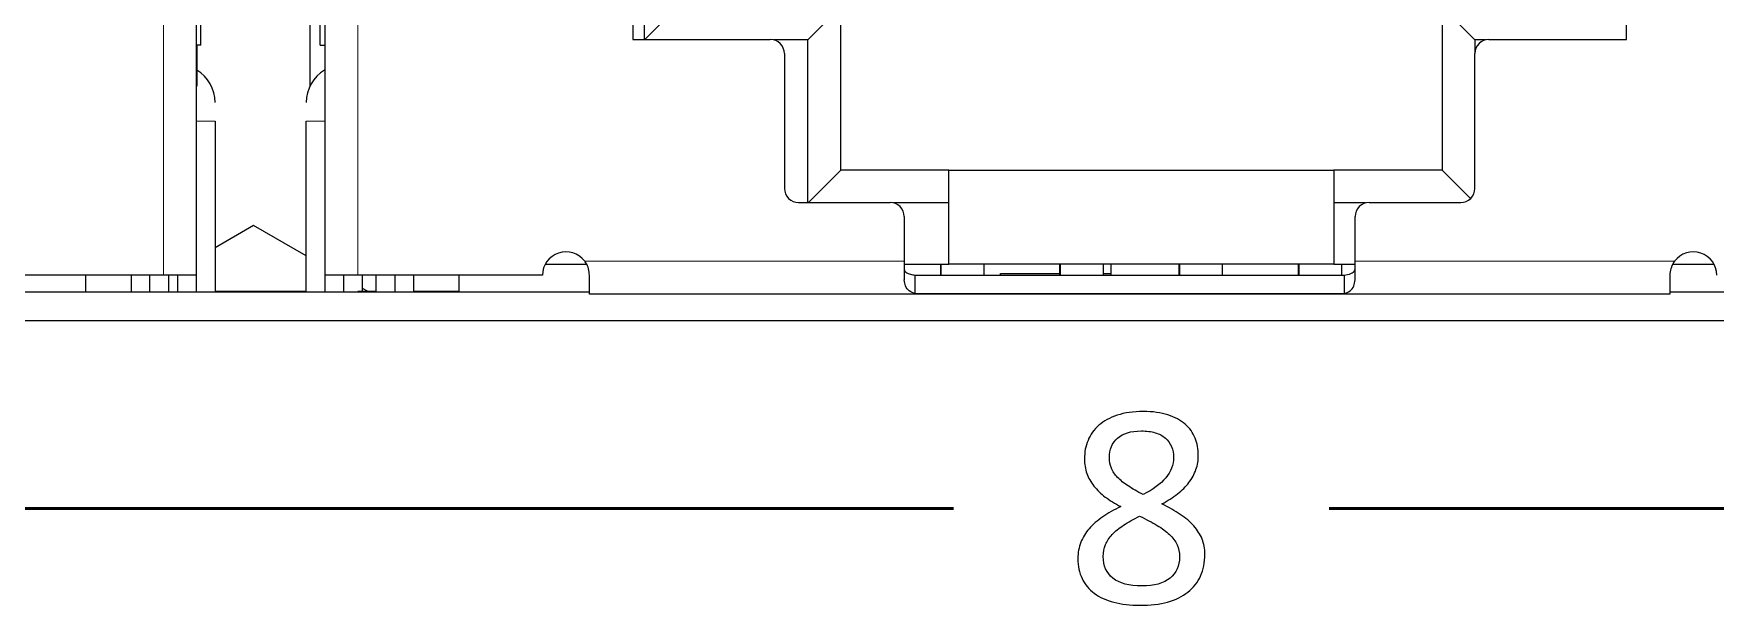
# Model space of a CAD drawing. Extents: x -260425 to 1294666, y -169889 to -2349.
# Drawn here: x 1000947.6 to 1001126.6, y -26643.9 to -26583 of the extents above; entities that cross this region are included whole.
import ezdxf

# ---------------------------------------------------------------- set-up
doc = ezdxf.new("R2010")
doc.units = 0
doc.header["$LTSCALE"] = 100
doc.layers.add('case', color=7, linetype='Continuous')
doc.layers.add('marking', color=7, linetype='Continuous')

# ---------------------------------------------------------------- blocks, each defined once
blk = doc.blocks.new('АТС')
at = {"layer": 'case', "lineweight": 25}
for points in [[(2508.4, -115.71), (2508.4, -115.71), (2508.4, -88.46), (2508.4, -88.46)], [(2521.1, -115.71), (2521.1, -115.71), (2521.1, -88.46), (2521.1, -88.46)], [(2554.35, -93.51), (2554.35, -93.51), (2554.35, -115.11), (2554.35, -115.11)], [(2555.6, -115.11), (2555.6, -115.11), (2555.6, -93.51), (2555.6, -93.51)], [(2660.15, -115.11), (2660.15, -115.11), (2660.15, -93.51), (2660.15, -93.51)], [(2507.9, -95.21), (2507.9, -95.21), (2507.9, -140.21), (2507.9, -140.21)], [(2521.6, -140.21), (2521.6, -140.21), (2521.6, -95.21), (2521.6, -95.21)], [(2520, -101.46), (2520, -101.46), (2520, -120.06), (2520, -120.06)], [(2555.65, -115.11), (2555.65, -115.11), (2559.1, -111.66), (2559.1, -111.66)], [(2573, -115.16), (2573, -115.16), (2576.5, -111.66), (2576.5, -111.66)], [(2576.5, -129.01), (2576.5, -129.01), (2576.5, -111.66), (2576.5, -111.66)], [(2644, -115.16), (2644, -115.16), (2640.5, -111.66), (2640.5, -111.66)], [(2640.5, -111.66), (2640.5, -111.66), (2640.5, -129.01), (2640.5, -129.01)], [(2508.4, -115.71), (2508.4, -115.71), (2507.9, -115.71), (2507.9, -115.71)], [(2508, -120.06), (2508, -120.06), (2508, -115.71), (2508, -115.71)], [(2521.1, -115.71), (2521.1, -115.71), (2521.6, -115.71), (2521.6, -115.71)], [(2554.35, -115.11), (2554.35, -115.11), (2569, -115.11), (2569, -115.11)], [(2573, -115.16), (2573, -115.16), (2569.38, -115.16), (2569.38, -115.16)], [(2573, -132.46), (2573, -132.46), (2573, -115.16), (2573, -115.16)], [(2644, -115.16), (2644, -115.16), (2644, -116.61), (2644, -116.61)], [(2645.12, -115.16), (2645.12, -115.16), (2644, -115.16), (2644, -115.16)], [(2645.5, -115.11), (2645.5, -115.11), (2660.15, -115.11), (2660.15, -115.11)], [(2570.5, -116.61), (2570.5, -116.61), (2570.5, -130.96), (2570.5, -130.96)], [(2644, -130.96), (2644, -130.96), (2644, -116.61), (2644, -116.61)], [(2509.9, -121.81), (2509.9, -120.39), (2509.15, -119.08), (2507.94, -118.36)], [(2521.56, -118.36), (2520.35, -119.09), (2519.6, -120.39), (2519.6, -121.81)], [(2509.9, -123.81), (2509.9, -123.81), (2509.9, -142.01), (2509.9, -142.01)], [(2519.6, -142.01), (2519.6, -142.01), (2519.6, -123.81), (2519.6, -123.81)], [(2573.05, -132.46), (2573.05, -132.46), (2576.5, -129.01), (2576.5, -129.01)], [(2588, -129.01), (2588, -129.01), (2576.5, -129.01), (2576.5, -129.01)], [(2588, -132.51), (2588, -132.51), (2588, -129.01), (2588, -129.01)], [(2588, -129.01), (2588, -129.01), (2629, -129.01), (2629, -129.01)], [(2629, -129.01), (2629, -129.01), (2629, -132.51), (2629, -132.51)], [(2640.5, -129.01), (2640.5, -129.01), (2629, -129.01), (2629, -129.01)], [(2643.53, -132.03), (2643.53, -132.03), (2640.5, -129.01), (2640.5, -129.01)], [(2572, -132.46), (2572, -132.46), (2581.75, -132.46), (2581.75, -132.46)], [(2632.75, -132.46), (2632.75, -132.46), (2642.5, -132.46), (2642.5, -132.46)], [(2588, -132.51), (2588, -132.51), (2582.13, -132.51), (2582.13, -132.51)], [(2583.25, -133.96), (2583.25, -133.96), (2583.25, -138.71), (2583.25, -138.71)], [(2588, -139.01), (2588, -139.01), (2588, -132.51), (2588, -132.51)], [(2629, -132.51), (2629, -132.51), (2629, -139.01), (2629, -139.01)], [(2632.37, -132.51), (2632.37, -132.51), (2629, -132.51), (2629, -132.51)], [(2631.25, -138.71), (2631.25, -138.71), (2631.25, -133.96), (2631.25, -133.96)], [(2514, -134.91), (2514, -134.91), (2509.9, -137.28), (2509.9, -137.28)], [(2519.6, -138.15), (2519.6, -138.15), (2514, -134.91), (2514, -134.91)], [(2545.06, -139.01), (2545.06, -139.01), (2549.42, -139.01), (2549.42, -139.01)], [(2583.25, -138.71), (2583.25, -138.71), (2583.25, -140.71), (2583.25, -140.71)], [(2583.25, -139.01), (2583.25, -139.01), (2588, -139.01), (2588, -139.01)], [(2587.1, -139.01), (2587.1, -139.01), (2587.1, -140.19), (2587.1, -140.19)], [(2587.15, -139.01), (2587.15, -139.01), (2587.15, -140.19), (2587.15, -140.19)], [(2629, -139.01), (2629, -139.01), (2588, -139.01), (2588, -139.01)], [(2591.75, -140.19), (2591.75, -140.19), (2591.75, -139.01), (2591.75, -139.01)], [(2599.8, -139.01), (2599.8, -139.01), (2599.8, -140.19), (2599.8, -140.19)], [(2599.85, -139.01), (2599.85, -139.01), (2599.85, -140.19), (2599.85, -140.19)], [(2604.45, -140.19), (2604.45, -140.19), (2604.45, -139.01), (2604.45, -139.01)], [(2605.25, -139.01), (2605.25, -139.01), (2605.25, -140.19), (2605.25, -140.19)], [(2612.5, -139.01), (2612.5, -139.01), (2612.5, -140.19), (2612.5, -140.19)], [(2612.55, -139.01), (2612.55, -139.01), (2612.55, -140.19), (2612.55, -140.19)], [(2617.15, -140.19), (2617.15, -140.19), (2617.15, -139.01), (2617.15, -139.01)], [(2625.2, -139.01), (2625.2, -139.01), (2625.2, -140.19), (2625.2, -140.19)], [(2625.25, -139.01), (2625.25, -139.01), (2625.25, -140.19), (2625.25, -140.19)], [(2629, -139.01), (2629, -139.01), (2631.25, -139.01), (2631.25, -139.01)], [(2629.85, -140.19), (2629.85, -140.19), (2629.85, -139.01), (2629.85, -139.01)], [(2631.25, -140.71), (2631.25, -140.71), (2631.25, -138.71), (2631.25, -138.71)], [(2665.09, -139.01), (2665.09, -139.01), (2669.44, -139.01), (2669.44, -139.01)], [(2504.4, -140.21), (2504.4, -140.21), (2484.75, -140.21), (2484.75, -140.21)], [(2496.15, -142.01), (2496.15, -142.01), (2496.15, -140.21), (2496.15, -140.21)], [(2500.95, -140.21), (2500.95, -140.21), (2500.95, -142.01), (2500.95, -142.01)], [(2502.95, -142.01), (2502.95, -142.01), (2502.95, -140.21), (2502.95, -140.21)], [(2507.9, -140.21), (2507.9, -140.21), (2504.4, -140.21), (2504.4, -140.21)], [(2504.95, -140.21), (2504.95, -140.21), (2504.95, -142.01), (2504.95, -142.01)], [(2505.9, -140.21), (2505.9, -140.21), (2505.9, -142.01), (2505.9, -142.01)], [(2507.9, -140.21), (2507.9, -140.21), (2507.9, -142.01), (2507.9, -142.01)], [(2525.1, -140.21), (2525.1, -140.21), (2521.6, -140.21), (2521.6, -140.21)], [(2521.6, -142.01), (2521.6, -142.01), (2521.6, -140.21), (2521.6, -140.21)], [(2523.6, -142.01), (2523.6, -142.01), (2523.6, -140.21), (2523.6, -140.21)], [(2544.75, -140.21), (2544.75, -140.21), (2525.1, -140.21), (2525.1, -140.21)], [(2525.6, -142.01), (2525.6, -142.01), (2525.6, -140.21), (2525.6, -140.21)], [(2527.05, -142.01), (2527.05, -142.01), (2527.05, -140.21), (2527.05, -140.21)], [(2529.05, -140.21), (2529.05, -140.21), (2529.05, -142.01), (2529.05, -142.01)], [(2531.05, -142.01), (2531.05, -142.01), (2531.05, -140.21), (2531.05, -140.21)], [(2535.85, -140.21), (2535.85, -140.21), (2535.85, -142.01), (2535.85, -142.01)], [(2549.75, -142.21), (2549.75, -142.21), (2549.75, -140.21), (2549.75, -140.21)], [(2584.42, -142.17), (2584.42, -142.17), (2584.42, -140.19), (2584.42, -140.19)], [(2584.42, -140.19), (2584.42, -140.19), (2630.08, -140.19), (2630.08, -140.19)], [(2593.5, -140.01), (2593.5, -140.01), (2599.8, -140.01), (2599.8, -140.01)], [(2593.5, -140.19), (2593.5, -140.19), (2593.5, -140.01), (2593.5, -140.01)], [(2604.45, -140.01), (2604.45, -140.01), (2605.25, -140.01), (2605.25, -140.01)], [(2630.08, -140.19), (2630.08, -140.19), (2630.08, -142.17), (2630.08, -142.17)], [(2664.75, -140.21), (2664.75, -140.21), (2664.75, -142.21), (2664.75, -142.21)], [(2549.75, -142.01), (2549.75, -142.01), (2479.75, -142.01), (2479.75, -142.01)], [(2509.9, -141.91), (2509.9, -141.91), (2519.6, -141.91), (2519.6, -141.91)], [(2525.1, -141.91), (2525.1, -141.91), (2527.05, -141.91), (2527.05, -141.91)], [(2526.11, -141.91), (2526.11, -141.91), (2525.6, -141.61), (2525.6, -141.61)], [(2531.05, -141.91), (2531.05, -141.91), (2535.85, -141.91), (2535.85, -141.91)], [(2664.75, -142.21), (2664.75, -142.21), (2549.75, -142.21), (2549.75, -142.21)], [(2630.08, -142.17), (2630.08, -142.17), (2584.42, -142.17), (2584.42, -142.17)], [(2730.25, -142.01), (2730.25, -142.01), (2664.75, -142.01), (2664.75, -142.01)], [(1965, -145.01), (1965, -145.01), (3427, -145.01), (3427, -145.01)]]:
    blk.add_open_spline(points, degree=3, dxfattribs=at)
at = {"layer": 'case', "lineweight": 18}
for points in [[(2504.4, -95.21), (2504.4, -95.21), (2504.4, -140.21), (2504.4, -140.21)], [(2525.1, -140.21), (2525.1, -140.21), (2525.1, -95.21), (2525.1, -95.21)], [(2549.25, -138.71), (2549.25, -138.71), (2583.25, -138.71), (2583.25, -138.71)], [(2631.25, -138.71), (2631.25, -138.71), (2665.25, -138.71), (2665.25, -138.71)]]:
    blk.add_open_spline(points, degree=3, dxfattribs=at)
at = {"layer": 'case', "lineweight": 25}
for points, knots in [([(2570.5, -116.61), (2570.5, -116.21), (2570.34, -115.83), (2570.06, -115.55), (2570.06, -115.55), (2569.78, -115.27), (2569.4, -115.11), (2569, -115.11)], [0, 0, 0, 0, 0.333333, 0.333333, 0.333333, 0.333333, 1, 1, 1, 1]), ([(2645.5, -115.11), (2645.1, -115.11), (2644.72, -115.27), (2644.44, -115.55), (2644.44, -115.55), (2644.16, -115.83), (2644, -116.21), (2644, -116.61)], [0, 0, 0, 0, 0.333333, 0.333333, 0.333333, 0.333333, 1, 1, 1, 1]), ([(2570.5, -130.96), (2570.5, -131.35), (2570.66, -131.74), (2570.94, -132.02), (2570.94, -132.02), (2571.22, -132.3), (2571.6, -132.46), (2572, -132.46)], [0, 0, 0, 0, 0.333333, 0.333333, 0.333333, 0.333333, 1, 1, 1, 1]), ([(2583.25, -133.96), (2583.25, -133.56), (2583.09, -133.18), (2582.81, -132.9), (2582.81, -132.9), (2582.53, -132.62), (2582.15, -132.46), (2581.75, -132.46)], [0, 0, 0, 0, 0.333333, 0.333333, 0.333333, 0.333333, 1, 1, 1, 1]), ([(2632.75, -132.46), (2632.35, -132.46), (2631.97, -132.62), (2631.69, -132.9), (2631.69, -132.9), (2631.41, -133.18), (2631.25, -133.56), (2631.25, -133.96)], [0, 0, 0, 0, 0.333333, 0.333333, 0.333333, 0.333333, 1, 1, 1, 1]), ([(2642.5, -132.46), (2642.9, -132.46), (2643.28, -132.3), (2643.56, -132.02), (2643.56, -132.02), (2643.84, -131.74), (2644, -131.35), (2644, -130.96)], [0, 0, 0, 0, 0.333333, 0.333333, 0.333333, 0.333333, 1, 1, 1, 1]), ([(2549.25, -138.71), (2548.6, -137.85), (2547.48, -137.5), (2546.46, -137.84), (2546.46, -137.84), (2545.44, -138.18), (2544.75, -139.13), (2544.75, -140.21)], [0, 0, 0, 0, 0.333333, 0.333333, 0.333333, 0.333333, 1, 1, 1, 1]), ([(2669.75, -140.21), (2669.75, -139.13), (2669.06, -138.18), (2668.04, -137.84), (2668.04, -137.84), (2667.02, -137.5), (2665.9, -137.85), (2665.25, -138.71)], [0, 0, 0, 0, 0.333333, 0.333333, 0.333333, 0.333333, 1, 1, 1, 1]), ([(2549.75, -140.21), (2549.73, -139.98), (2549.72, -139.76), (2549.66, -139.53), (2549.66, -139.53), (2549.6, -139.31), (2549.5, -139.08), (2549.37, -138.88), (2549.37, -138.88), (2549.33, -138.82), (2549.29, -138.76), (2549.25, -138.71)], [0, 0, 0, 0, 0.25, 0.25, 0.25, 0.25, 0.5, 0.5, 0.5, 0.5, 1, 1, 1, 1]), ([(2583.25, -139.56), (2583.26, -139.62), (2583.27, -139.67), (2583.3, -139.72), (2583.3, -139.72), (2583.33, -139.78), (2583.38, -139.83), (2583.43, -139.87), (2583.43, -139.87), (2583.57, -139.98), (2583.74, -140.05), (2583.91, -140.1), (2583.91, -140.1), (2584.08, -140.14), (2584.25, -140.17), (2584.42, -140.19)], [0, 0, 0, 0, 0.2, 0.2, 0.2, 0.2, 0.4, 0.4, 0.4, 0.4, 0.6, 0.6, 0.6, 0.6, 1, 1, 1, 1]), ([(2630.08, -140.19), (2630.33, -140.15), (2630.58, -140.12), (2630.81, -140.02), (2630.81, -140.02), (2630.89, -139.99), (2630.97, -139.95), (2631.04, -139.89), (2631.04, -139.89), (2631.11, -139.84), (2631.18, -139.78), (2631.21, -139.7), (2631.21, -139.7), (2631.23, -139.66), (2631.24, -139.61), (2631.25, -139.56)], [0, 0, 0, 0, 0.2, 0.2, 0.2, 0.2, 0.4, 0.4, 0.4, 0.4, 0.6, 0.6, 0.6, 0.6, 1, 1, 1, 1]), ([(2665.25, -138.71), (2665.12, -138.91), (2664.99, -139.12), (2664.91, -139.34), (2664.91, -139.34), (2664.82, -139.56), (2664.77, -139.79), (2664.76, -140.02), (2664.76, -140.02), (2664.75, -140.08), (2664.75, -140.14), (2664.75, -140.21)], [0, 0, 0, 0, 0.25, 0.25, 0.25, 0.25, 0.5, 0.5, 0.5, 0.5, 1, 1, 1, 1]), ([(2584.42, -142.17), (2584.21, -142.09), (2583.99, -142.01), (2583.79, -141.86), (2583.79, -141.86), (2583.63, -141.74), (2583.48, -141.57), (2583.4, -141.35), (2583.4, -141.35), (2583.32, -141.16), (2583.28, -140.94), (2583.25, -140.71)], [0, 0, 0, 0, 0.25, 0.25, 0.25, 0.25, 0.5, 0.5, 0.5, 0.5, 1, 1, 1, 1]), ([(2630.08, -142.17), (2630.29, -142.09), (2630.51, -142.01), (2630.71, -141.86), (2630.71, -141.86), (2630.87, -141.74), (2631.02, -141.57), (2631.1, -141.35), (2631.1, -141.35), (2631.18, -141.16), (2631.22, -140.93), (2631.25, -140.71)], [0, 0, 0, 0, 0.25, 0.25, 0.25, 0.25, 0.5, 0.5, 0.5, 0.5, 1, 1, 1, 1])]:
    blk.add_open_spline(points, degree=3, knots=knots, dxfattribs=at)
at = {"layer": 'case', "lineweight": 18}
for points in [[(2509.9, -123.81), (2509.87, -123.81), (2509.85, -123.81), (2509.76, -123.81), (2509.76, -123.81), (2509.68, -123.81), (2509.54, -123.81), (2509.36, -123.81), (2509.36, -123.81), (2509.19, -123.81), (2508.98, -123.81), (2508.73, -123.81), (2508.73, -123.81), (2508.48, -123.81), (2508.19, -123.81), (2507.9, -123.81)], [(2521.6, -123.81), (2521.31, -123.81), (2521.02, -123.81), (2520.77, -123.81), (2520.77, -123.81), (2520.52, -123.81), (2520.31, -123.81), (2520.14, -123.81), (2520.14, -123.81), (2519.96, -123.81), (2519.82, -123.81), (2519.74, -123.81), (2519.74, -123.81), (2519.65, -123.81), (2519.63, -123.81), (2519.6, -123.81)]]:
    blk.add_open_spline(points, degree=3, knots=[0, 0, 0, 0, 0.2, 0.2, 0.2, 0.2, 0.4, 0.4, 0.4, 0.4, 0.6, 0.6, 0.6, 0.6, 1, 1, 1, 1], dxfattribs=at)
at = {"layer": 'marking'}
for points, knots in [([(2615.26, -169.91), (2615.26, -170.78), (2615.11, -171.55), (2614.8, -172.23), (2614.8, -172.23), (2614.49, -172.91), (2614.04, -173.48), (2613.46, -173.94), (2613.46, -173.94), (2612.87, -174.4), (2612.15, -174.76), (2611.29, -175), (2611.29, -175), (2610.43, -175.23), (2609.45, -175.35), (2608.35, -175.35), (2608.35, -175.35), (2607.31, -175.35), (2606.38, -175.24), (2605.57, -175.02), (2605.57, -175.02), (2604.75, -174.81), (2604.06, -174.49), (2603.49, -174.07), (2603.49, -174.07), (2602.92, -173.64), (2602.49, -173.12), (2602.19, -172.5), (2602.19, -172.5), (2601.89, -171.88), (2601.74, -171.17), (2601.74, -170.38), (2601.74, -170.38), (2601.74, -169.75), (2601.84, -169.17), (2602.05, -168.64), (2602.05, -168.64), (2602.26, -168.12), (2602.55, -167.63), (2602.94, -167.19), (2602.94, -167.19), (2603.33, -166.74), (2603.81, -166.32), (2604.38, -165.94), (2604.38, -165.94), (2604.94, -165.55), (2605.59, -165.18), (2606.3, -164.83), (2606.3, -164.83), (2605.68, -164.51), (2605.13, -164.18), (2604.66, -163.82), (2604.66, -163.82), (2604.18, -163.46), (2603.77, -163.07), (2603.45, -162.66), (2603.45, -162.66), (2603.11, -162.23), (2602.86, -161.79), (2602.69, -161.31), (2602.69, -161.31), (2602.52, -160.84), (2602.44, -160.32), (2602.44, -159.76), (2602.44, -159.76), (2602.44, -159.06), (2602.56, -158.4), (2602.82, -157.79), (2602.82, -157.79), (2603.07, -157.17), (2603.45, -156.64), (2603.97, -156.18), (2603.97, -156.18), (2604.48, -155.73), (2605.13, -155.37), (2605.92, -155.11), (2605.92, -155.11), (2606.71, -154.85), (2607.64, -154.71), (2608.7, -154.71), (2608.7, -154.71), (2609.71, -154.71), (2610.59, -154.84), (2611.33, -155.08), (2611.33, -155.08), (2612.07, -155.32), (2612.68, -155.65), (2613.16, -156.07), (2613.16, -156.07), (2613.64, -156.49), (2613.99, -156.98), (2614.22, -157.55), (2614.22, -157.55), (2614.45, -158.12), (2614.56, -158.72), (2614.56, -159.38), (2614.56, -159.38), (2614.56, -159.9), (2614.48, -160.41), (2614.31, -160.89), (2614.31, -160.89), (2614.14, -161.38), (2613.89, -161.84), (2613.55, -162.28), (2613.55, -162.28), (2613.23, -162.71), (2612.82, -163.11), (2612.34, -163.49), (2612.34, -163.49), (2611.86, -163.87), (2611.3, -164.22), (2610.68, -164.55), (2610.68, -164.55), (2611.42, -164.92), (2612.07, -165.29), (2612.64, -165.67), (2612.64, -165.67), (2613.22, -166.05), (2613.69, -166.46), (2614.08, -166.9), (2614.08, -166.9), (2614.46, -167.34), (2614.76, -167.81), (2614.96, -168.29), (2614.96, -168.29), (2615.16, -168.78), (2615.26, -169.32), (2615.26, -169.91)], [0, 0, 0, 0, 0.030303, 0.030303, 0.030303, 0.030303, 0.060606, 0.060606, 0.060606, 0.060606, 0.090909, 0.090909, 0.090909, 0.090909, 0.121212, 0.121212, 0.121212, 0.121212, 0.151515, 0.151515, 0.151515, 0.151515, 0.181818, 0.181818, 0.181818, 0.181818, 0.212121, 0.212121, 0.212121, 0.212121, 0.242424, 0.242424, 0.242424, 0.242424, 0.272727, 0.272727, 0.272727, 0.272727, 0.30303, 0.30303, 0.30303, 0.30303, 0.333333, 0.333333, 0.333333, 0.333333, 0.363636, 0.363636, 0.363636, 0.363636, 0.393939, 0.393939, 0.393939, 0.393939, 0.424242, 0.424242, 0.424242, 0.424242, 0.454545, 0.454545, 0.454545, 0.454545, 0.484848, 0.484848, 0.484848, 0.484848, 0.515152, 0.515152, 0.515152, 0.515152, 0.545455, 0.545455, 0.545455, 0.545455, 0.575758, 0.575758, 0.575758, 0.575758, 0.606061, 0.606061, 0.606061, 0.606061, 0.636364, 0.636364, 0.636364, 0.636364, 0.666667, 0.666667, 0.666667, 0.666667, 0.69697, 0.69697, 0.69697, 0.69697, 0.727273, 0.727273, 0.727273, 0.727273, 0.757576, 0.757576, 0.757576, 0.757576, 0.787879, 0.787879, 0.787879, 0.787879, 0.818182, 0.818182, 0.818182, 0.818182, 0.848485, 0.848485, 0.848485, 0.848485, 0.878788, 0.878788, 0.878788, 0.878788, 0.909091, 0.909091, 0.909091, 0.909091, 0.939394, 0.939394, 0.939394, 0.939394, 1, 1, 1, 1]), ([(2611.93, -159.62), (2611.93, -159.19), (2611.86, -158.79), (2611.7, -158.44), (2611.7, -158.44), (2611.55, -158.08), (2611.34, -157.79), (2611.05, -157.54), (2611.05, -157.54), (2610.75, -157.29), (2610.39, -157.1), (2609.97, -156.97), (2609.97, -156.97), (2609.54, -156.84), (2609.05, -156.78), (2608.5, -156.78), (2608.5, -156.78), (2607.38, -156.78), (2606.54, -157.03), (2605.97, -157.54), (2605.97, -157.54), (2605.39, -158.05), (2605.1, -158.74), (2605.1, -159.62), (2605.1, -159.62), (2605.1, -160.02), (2605.17, -160.4), (2605.31, -160.74), (2605.31, -160.74), (2605.45, -161.09), (2605.67, -161.42), (2605.97, -161.73), (2605.97, -161.73), (2606.26, -162.04), (2606.63, -162.34), (2607.08, -162.64), (2607.08, -162.64), (2607.53, -162.93), (2608.07, -163.24), (2608.69, -163.56), (2608.69, -163.56), (2609.73, -163.02), (2610.53, -162.43), (2611.09, -161.78), (2611.09, -161.78), (2611.65, -161.12), (2611.93, -160.4), (2611.93, -159.62)], [0, 0, 0, 0, 0.076923, 0.076923, 0.076923, 0.076923, 0.153846, 0.153846, 0.153846, 0.153846, 0.230769, 0.230769, 0.230769, 0.230769, 0.307692, 0.307692, 0.307692, 0.307692, 0.384615, 0.384615, 0.384615, 0.384615, 0.461538, 0.461538, 0.461538, 0.461538, 0.538462, 0.538462, 0.538462, 0.538462, 0.615385, 0.615385, 0.615385, 0.615385, 0.692308, 0.692308, 0.692308, 0.692308, 0.769231, 0.769231, 0.769231, 0.769231, 0.846154, 0.846154, 0.846154, 0.846154, 1, 1, 1, 1]), ([(2612.56, -170.2), (2612.56, -169.72), (2612.47, -169.29), (2612.3, -168.9), (2612.3, -168.9), (2612.12, -168.51), (2611.86, -168.15), (2611.5, -167.82), (2611.5, -167.82), (2611.15, -167.48), (2610.7, -167.15), (2610.17, -166.84), (2610.17, -166.84), (2609.63, -166.52), (2609.02, -166.2), (2608.31, -165.85), (2608.31, -165.85), (2607.66, -166.18), (2607.09, -166.49), (2606.6, -166.82), (2606.6, -166.82), (2606.11, -167.14), (2605.71, -167.47), (2605.39, -167.81), (2605.39, -167.81), (2605.08, -168.15), (2604.84, -168.51), (2604.67, -168.89), (2604.67, -168.89), (2604.52, -169.27), (2604.44, -169.68), (2604.44, -170.14), (2604.44, -170.14), (2604.44, -171.14), (2604.78, -171.92), (2605.47, -172.47), (2605.47, -172.47), (2606.16, -173.01), (2607.18, -173.29), (2608.55, -173.29), (2608.55, -173.29), (2609.87, -173.29), (2610.87, -173.01), (2611.55, -172.46), (2611.55, -172.46), (2612.23, -171.91), (2612.56, -171.15), (2612.56, -170.2)], [0, 0, 0, 0, 0.076923, 0.076923, 0.076923, 0.076923, 0.153846, 0.153846, 0.153846, 0.153846, 0.230769, 0.230769, 0.230769, 0.230769, 0.307692, 0.307692, 0.307692, 0.307692, 0.384615, 0.384615, 0.384615, 0.384615, 0.461538, 0.461538, 0.461538, 0.461538, 0.538462, 0.538462, 0.538462, 0.538462, 0.615385, 0.615385, 0.615385, 0.615385, 0.692308, 0.692308, 0.692308, 0.692308, 0.769231, 0.769231, 0.769231, 0.769231, 0.846154, 0.846154, 0.846154, 0.846154, 1, 1, 1, 1])]:
    blk.add_open_spline(points, degree=3, knots=knots, dxfattribs=at)
at = {"layer": 'marking', "lineweight": 50}
for points in [[(2588.5, -165.03), (2588.5, -165.03), (2443.5, -165.03), (2443.5, -165.03)], [(2769, -165.03), (2769, -165.03), (2628.5, -165.03), (2628.5, -165.03)]]:
    blk.add_open_spline(points, degree=3, dxfattribs=at)

msp = doc.modelspace()

# ---------------------------------------------------------------- block references
msp.add_blockref('АТС', (998457.03, -26468.52))

doc.saveas('drawing.dxf')
